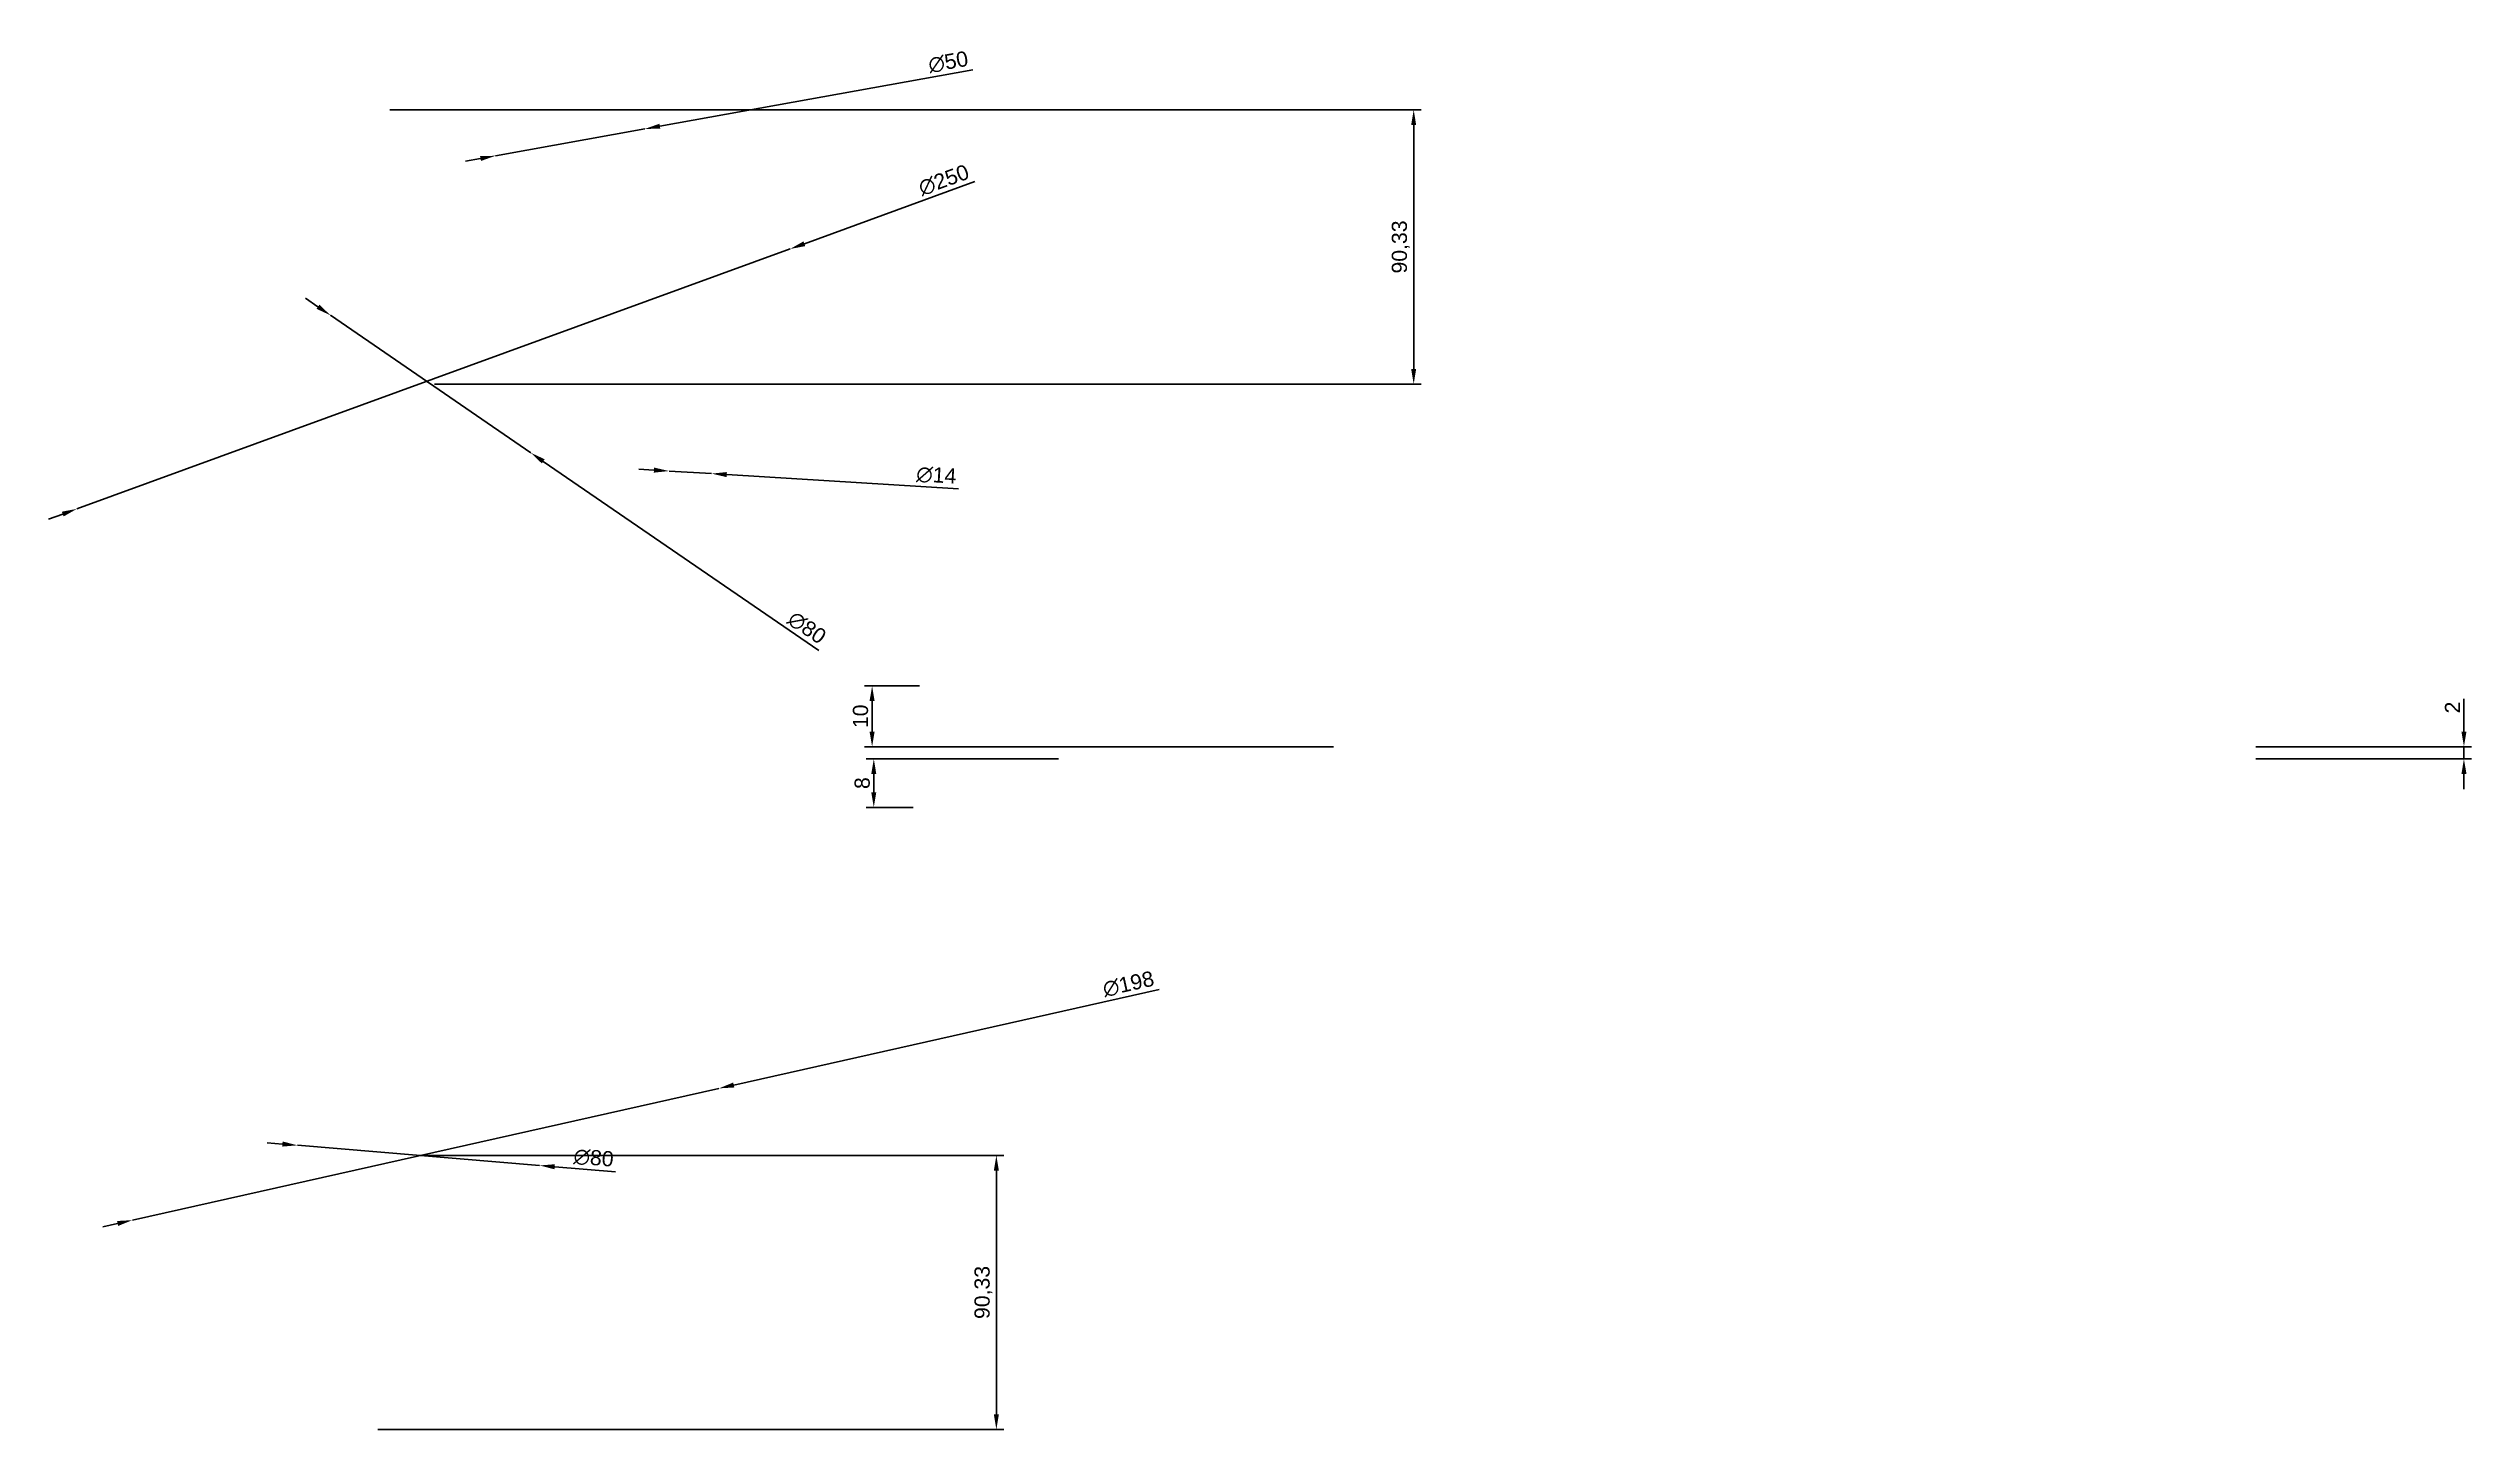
# Paper-space layout 'Лист1' of a CAD drawing. Header units: millimetres. Extents: x 8 to 407, y 24 to 251.
import ezdxf

# ---------------------------------------------------------------- set-up
doc = ezdxf.new("R2010")
doc.units = ezdxf.units.MM
doc.layers.get('0').update_dxf_attribs({"color": 243, "lineweight": 80})
doc.styles.get("Standard").update_dxf_attribs({"font": 'arial.ttf'})
doc.dimstyles.new('ISO-25', dxfattribs={"dimtxt": 2.5, "dimasz": 2.5, "dimexe": 1.25, "dimexo": 0.625, "dimtad": 1, "dimtxsty": 'Standard', "dimcen": 2.5, "dimadec": 0, "dimazin": 0, "dimtfac": 1, "dimtmove": 0, "dimatfit": 3, "dimfxl": 1, "dimarcsym": 0})

# ---------------------------------------------------------------- blocks, each defined once
blk = doc.blocks.new('*D24')
at = {"color": 0, "lineweight": -2, "transparency": 16777216}
for p, q in [((52.39, 208.74), (50.33, 210.16)), ((54.45, 207.33), (87.42, 184.69)), ((134.89, 152.1), (89.49, 183.27))]:
    blk.add_line(p, q, dxfattribs=at)
at = {"color": 0, "transparency": 16777216}
for points in [[(52.62, 209.08), (52.15, 208.4), (54.45, 207.33)], [(89.72, 183.62), (89.25, 182.93), (87.42, 184.69)]]:
    blk.add_solid(points, dxfattribs=at)
at = {"layer": 'Defpoints', "color": 0, "transparency": 16777216}
for p in [(54.45, 207.33), (87.42, 184.69)]:
    blk.add_point(p, dxfattribs=at)
at = {"color": 0, "transparency": 16777216, "insert": (132.9, 155.86), "char_height": 2.5, "attachment_point": 5, "rotation": 325.5298}
blk.add_mtext('∅80', dxfattribs=at)
blk = doc.blocks.new('*D25')
at = {"color": 0, "lineweight": -2, "transparency": 16777216}
for p, q in [((107.72, 181.83), (105.22, 181.98)), ((110.21, 181.68), (117.2, 181.25)), ((157.87, 178.76), (119.69, 181.1))]:
    blk.add_line(p, q, dxfattribs=at)
at = {"color": 0, "transparency": 16777216}
for points in [[(107.74, 182.25), (107.69, 181.41), (110.21, 181.68)], [(119.72, 181.51), (119.67, 180.68), (117.2, 181.25)]]:
    blk.add_solid(points, dxfattribs=at)
at = {"layer": 'Defpoints', "color": 0, "transparency": 16777216}
for p in [(110.21, 181.68), (117.2, 181.25)]:
    blk.add_point(p, dxfattribs=at)
at = {"color": 0, "transparency": 16777216, "insert": (154.22, 180.96), "char_height": 2.5, "attachment_point": 5, "rotation": 356.497}
blk.add_mtext('∅14', dxfattribs=at)
blk = doc.blocks.new('*D27')
at = {"color": 0, "lineweight": -2, "transparency": 16777216}
for p, q in [((160.58, 229.36), (132.49, 219.12)), ((12.7, 175.45), (130.14, 218.26)), ((10.35, 174.59), (8, 173.73))]:
    blk.add_line(p, q, dxfattribs=at)
at = {"color": 0, "transparency": 16777216}
for points in [[(132.34, 219.51), (132.63, 218.73), (130.14, 218.26)], [(10.21, 174.98), (10.5, 174.2), (12.7, 175.45)]]:
    blk.add_solid(points, dxfattribs=at)
at = {"layer": 'Defpoints', "color": 0, "transparency": 16777216}
for p in [(130.14, 218.26), (12.7, 175.45)]:
    blk.add_point(p, dxfattribs=at)
at = {"color": 0, "transparency": 16777216, "insert": (155.45, 229.59), "char_height": 2.5, "attachment_point": 5, "rotation": 20.0321}
blk.add_mtext('∅250', dxfattribs=at)
blk = doc.blocks.new('*D31')
at = {"color": 0, "lineweight": -2, "transparency": 16777216}
for p, q in [((64.23, 241.17), (234.08, 241.17)), ((232.83, 198.51), (232.83, 238.67)), ((71.56, 196.01), (234.08, 196.01))]:
    blk.add_line(p, q, dxfattribs=at)
at = {"color": 0, "transparency": 16777216}
for points in [[(232.41, 238.67), (233.24, 238.67), (232.83, 241.17)], [(232.41, 198.51), (233.24, 198.51), (232.83, 196.01)]]:
    blk.add_solid(points, dxfattribs=at)
at = {"layer": 'Defpoints', "color": 0, "transparency": 16777216}
for p in [(63.61, 241.17), (232.83, 241.17), (70.94, 196.01)]:
    blk.add_point(p, dxfattribs=at)
at = {"color": 0, "transparency": 16777216, "insert": (230.7, 218.59), "char_height": 2.5, "attachment_point": 5, "rotation": 90}
blk.add_mtext('90,33', dxfattribs=at)
blk = doc.blocks.new('*D32')
at = {"color": 0, "lineweight": -2, "transparency": 16777216}
for p, q in [((174.35, 134.27), (142.67, 134.27)), ((143.92, 131.77), (143.92, 128.77)), ((150.42, 126.27), (142.67, 126.27))]:
    blk.add_line(p, q, dxfattribs=at)
at = {"color": 0, "transparency": 16777216}
for points in [[(143.5, 131.77), (144.33, 131.77), (143.92, 134.27)], [(143.5, 128.77), (144.33, 128.77), (143.92, 126.27)]]:
    blk.add_solid(points, dxfattribs=at)
at = {"layer": 'Defpoints', "color": 0, "transparency": 16777216}
for p in [(174.97, 134.27), (143.92, 126.27), (151.05, 126.27)]:
    blk.add_point(p, dxfattribs=at)
at = {"color": 0, "transparency": 16777216, "insert": (142.02, 130.27), "char_height": 2.5, "attachment_point": 5, "rotation": 90}
blk.add_mtext('8', dxfattribs=at)
blk = doc.blocks.new('*D33')
at = {"color": 0, "lineweight": -2, "transparency": 16777216}
for p, q in [((151.42, 146.27), (142.39, 146.27)), ((143.64, 138.77), (143.64, 143.77)), ((219.64, 136.27), (142.39, 136.27))]:
    blk.add_line(p, q, dxfattribs=at)
at = {"color": 0, "transparency": 16777216}
for points in [[(143.22, 143.77), (144.06, 143.77), (143.64, 146.27)], [(143.22, 138.77), (144.06, 138.77), (143.64, 136.27)]]:
    blk.add_solid(points, dxfattribs=at)
at = {"layer": 'Defpoints', "color": 0, "transparency": 16777216}
for p in [(143.64, 146.27), (152.05, 146.27), (220.27, 136.27)]:
    blk.add_point(p, dxfattribs=at)
at = {"color": 0, "transparency": 16777216, "insert": (141.74, 141.27), "char_height": 2.5, "attachment_point": 5, "rotation": 90}
blk.add_mtext('10', dxfattribs=at)
blk = doc.blocks.new('*D34')
at = {"color": 0, "lineweight": -2, "transparency": 16777216}
for p, q in [((405.78, 138.77), (405.78, 144.17)), ((371.53, 136.27), (407.03, 136.27)), ((405.78, 134.27), (405.78, 136.27)), ((371.5, 134.27), (407.03, 134.27)), ((405.78, 131.77), (405.78, 129.27))]:
    blk.add_line(p, q, dxfattribs=at)
at = {"color": 0, "transparency": 16777216}
for points in [[(405.37, 138.77), (406.2, 138.77), (405.78, 136.27)], [(405.37, 131.77), (406.2, 131.77), (405.78, 134.27)]]:
    blk.add_solid(points, dxfattribs=at)
at = {"layer": 'Defpoints', "color": 0, "transparency": 16777216}
for p in [(370.9, 136.27), (405.78, 136.27), (370.88, 134.27)]:
    blk.add_point(p, dxfattribs=at)
at = {"color": 0, "transparency": 16777216, "insert": (403.9, 142.72), "char_height": 2.5, "attachment_point": 5, "rotation": 90}
blk.add_mtext('2', dxfattribs=at)
blk = doc.blocks.new('*D35')
at = {"color": 0, "lineweight": -2, "transparency": 16777216}
for p, q in [((160.24, 247.77), (108.68, 238.48)), ((81.62, 233.61), (106.22, 238.04)), ((79.16, 233.17), (76.7, 232.72))]:
    blk.add_line(p, q, dxfattribs=at)
at = {"color": 0, "transparency": 16777216}
for points in [[(108.61, 238.89), (108.76, 238.07), (106.22, 238.04)], [(79.08, 233.58), (79.23, 232.76), (81.62, 233.61)]]:
    blk.add_solid(points, dxfattribs=at)
at = {"layer": 'Defpoints', "color": 0, "transparency": 16777216}
for p in [(106.22, 238.04), (81.62, 233.61)]:
    blk.add_point(p, dxfattribs=at)
at = {"color": 0, "transparency": 16777216, "insert": (156.18, 249.04), "char_height": 2.5, "attachment_point": 5, "rotation": 10.2097}
blk.add_mtext('∅50', dxfattribs=at)
blk = doc.blocks.new('*D36')
at = {"color": 0, "lineweight": -2, "transparency": 16777216}
for p, q in [((46.52, 70.81), (44.03, 71.02)), ((49.01, 70.6), (88.88, 67.28)), ((101.37, 66.23), (91.37, 67.07))]:
    blk.add_line(p, q, dxfattribs=at)
at = {"color": 0, "transparency": 16777216}
for points in [[(46.56, 71.23), (46.49, 70.39), (49.01, 70.6)], [(91.4, 67.48), (91.33, 66.65), (88.88, 67.28)]]:
    blk.add_solid(points, dxfattribs=at)
at = {"layer": 'Defpoints', "color": 0, "transparency": 16777216}
for p in [(49.01, 70.6), (88.88, 67.28)]:
    blk.add_point(p, dxfattribs=at)
at = {"color": 0, "transparency": 16777216, "insert": (97.78, 68.51), "char_height": 2.5, "attachment_point": 5, "rotation": 355.2303}
blk.add_mtext('∅80', dxfattribs=at)
blk = doc.blocks.new('*D37')
at = {"color": 0, "lineweight": -2, "transparency": 16777216}
for p, q in [((190.91, 96.28), (120.85, 80.53)), ((21.83, 58.27), (118.42, 79.98)), ((19.39, 57.72), (16.95, 57.17))]:
    blk.add_line(p, q, dxfattribs=at)
at = {"color": 0, "transparency": 16777216}
for points in [[(120.76, 80.94), (120.95, 80.13), (118.42, 79.98)], [(19.3, 58.13), (19.48, 57.32), (21.83, 58.27)]]:
    blk.add_solid(points, dxfattribs=at)
at = {"layer": 'Defpoints', "color": 0, "transparency": 16777216}
for p in [(118.42, 79.98), (21.83, 58.27)]:
    blk.add_point(p, dxfattribs=at)
at = {"color": 0, "transparency": 16777216, "insert": (185.85, 97.16), "char_height": 2.5, "attachment_point": 5, "rotation": 12.669}
blk.add_mtext('∅198', dxfattribs=at)
blk = doc.blocks.new('*D38')
at = {"color": 0, "lineweight": -2, "transparency": 16777216}
for p, q in [((69.57, 68.94), (165.35, 68.94)), ((164.1, 66.44), (164.1, 26.27)), ((62.24, 23.77), (165.35, 23.77))]:
    blk.add_line(p, q, dxfattribs=at)
at = {"color": 0, "transparency": 16777216}
for points in [[(163.69, 66.44), (164.52, 66.44), (164.1, 68.94)], [(163.69, 26.27), (164.52, 26.27), (164.1, 23.77)]]:
    blk.add_solid(points, dxfattribs=at)
at = {"layer": 'Defpoints', "color": 0, "transparency": 16777216}
for p in [(68.94, 68.94), (61.61, 23.77), (164.1, 23.77)]:
    blk.add_point(p, dxfattribs=at)
at = {"color": 0, "transparency": 16777216, "insert": (161.98, 46.36), "char_height": 2.5, "attachment_point": 5, "rotation": 90}
blk.add_mtext('90,33', dxfattribs=at)

psp = doc.layouts.new('Лист1')

# ---------------------------------------------------------------- dimensions: what is measured, and where the dimension line sits
at = {"color": 242, "true_color": 0xcd2027}
for p1, p2, picture, middle in [((81.6179, 233.6104), (106.2221, 238.0417), '*D35', (156.5319, 247.1027)), ((12.7012, 175.4457), (130.1388, 218.2641), '*D27', (156.1245, 227.7386)), ((54.4479, 207.3259), (87.4247, 184.6868), '*D24', (131.7847, 154.233)), ((110.2127, 181.6779), (117.1996, 181.2502), '*D25', (154.1022, 178.9912)), ((21.826, 58.2715), (118.4157, 79.984), '*D37', (186.2804, 95.2393)), ((49.0143, 70.6019), (88.8757, 67.2759), '*D36', (97.6167, 66.5466))]:
    dim = psp.add_diameter_dim_2p(p1=p1, p2=p2, dimstyle='ISO-25', override={"dimlfac": -2}, dxfattribs=at)
    dim.commit()
    dim.dimension.update_dxf_attribs({"geometry": picture, "text_midpoint": middle, "dimtype": 163})
dim = psp.add_linear_dim(base=(232.8266, 241.1713), p1=(70.9363, 196.0063), p2=(63.6058, 241.1713), angle=90, dimstyle='ISO-25', override={"dimlfac": -2}, dxfattribs=at)
dim.commit()
dim.dimension.update_dxf_attribs({"geometry": '*D31', "text_midpoint": (232.8266, 218.5888), "dimtype": 160})
for base, p1, p2, angle, override, picture, middle in [((143.6417, 146.2658), (220.2671, 136.2658), (152.0489, 146.2658), 90, {"dimlfac": -1}, '*D33', (141.7402, 141.2658)), ((405.783, 136.2658), (370.8761, 134.2658), (370.904, 136.2658), 90, {"dimlfac": -1}, '*D34', (403.9029, 142.7187)), ((143.9177, 126.2658), (174.974, 134.2658), (151.0489, 126.2658), 270, {"dimlfac": -1}, '*D32', (142.0163, 130.2658)), ((164.1027, 23.774), (68.945, 68.9389), (61.6145, 23.774), 90, {"dimlfac": -2}, '*D38', (161.9753, 46.3564))]:
    dim = psp.add_linear_dim(base=base, p1=p1, p2=p2, angle=angle, dimstyle='ISO-25', override=override, dxfattribs=at)
    dim.commit()
    dim.dimension.update_dxf_attribs({"geometry": picture, "text_midpoint": middle})

doc.saveas('drawing.dxf')
